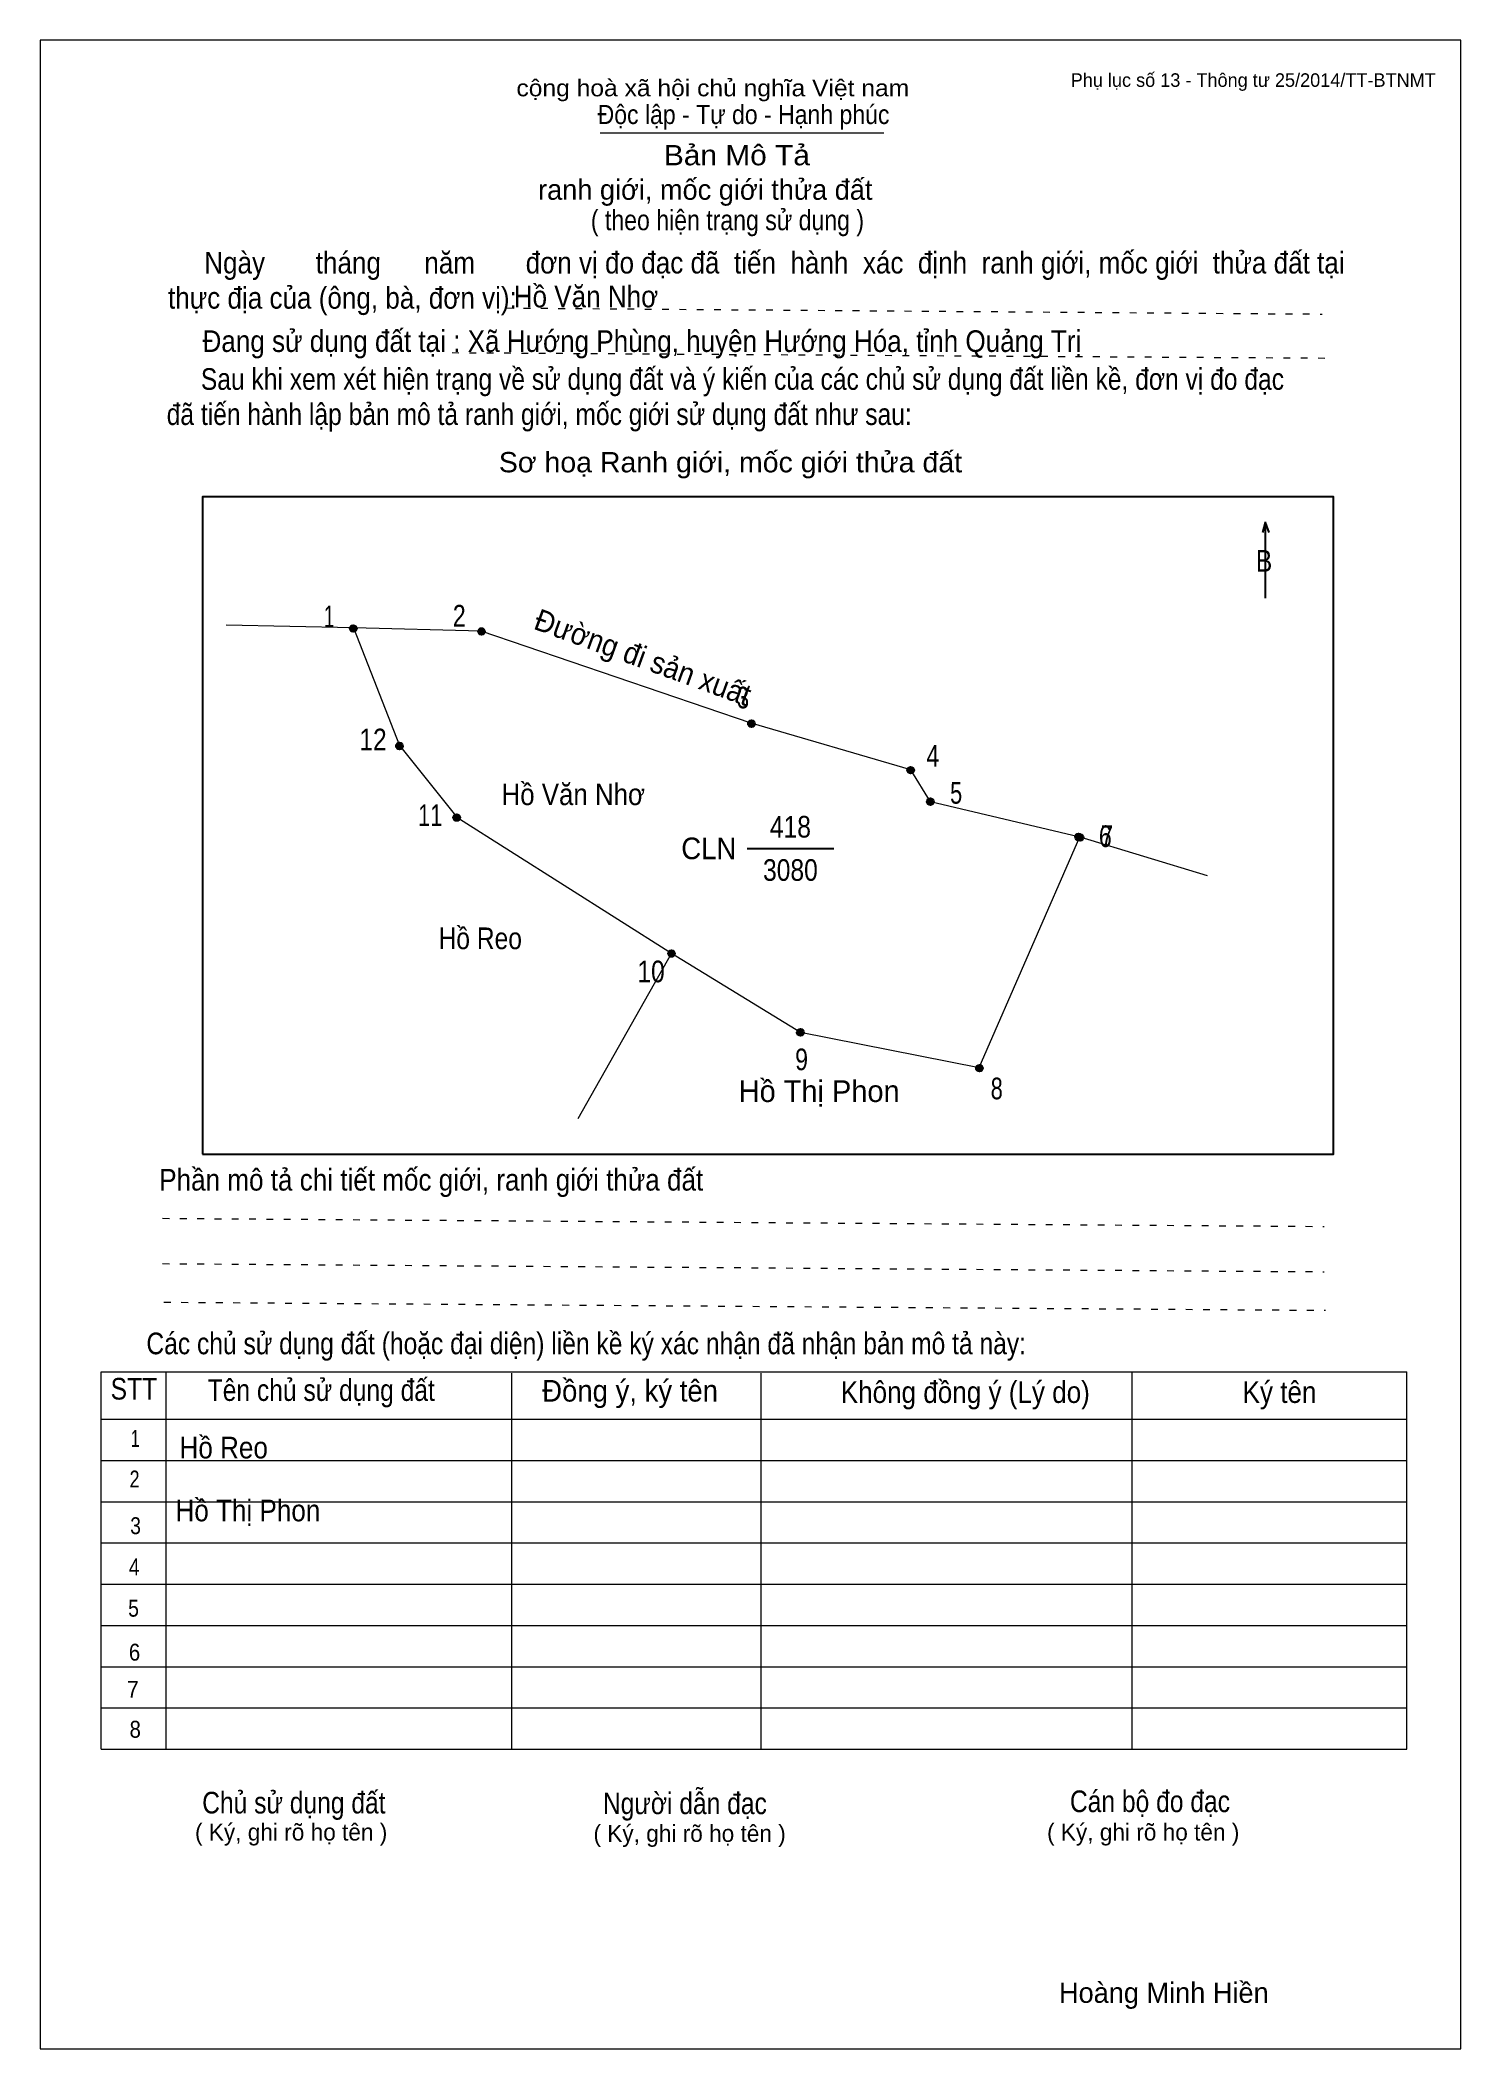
# Model space of a CAD drawing. Header units: centimetres. Extents: x 0 to 21, y 0 to 29.7.
import ezdxf
from ezdxf.enums import TextEntityAlignment as Align

# ---------------------------------------------------------------- set-up
doc = ezdxf.new("R2010")
doc.units = ezdxf.units.CM
doc.header["$LTSCALE"] = 0.13
doc.linetypes.add('DOTTED', pattern=[1.5, 0.3, -1.2])
for name, color, linetype, lineweight in [('1', 7, 'Continuous', 13), ('32', 7, 'Continuous', 25), ('33', 7, 'Continuous', 25), ('61', 7, 'Continuous', 13), ('62', 7, 'Continuous', 13)]:
    doc.layers.add(name, color=color, linetype=linetype, lineweight=lineweight)
for name, color, linetype in [('34', 7, 'Continuous'), ('45', 7, 'Continuous'), ('63', 7, 'Continuous')]:
    doc.layers.add(name, color=color, linetype=linetype)

msp = doc.modelspace()

# ---------------------------------------------------------------- hatches: boundary and pattern name
at = {"layer": '32'}
for points in [[(4.6783, 21.0005, 1), (4.5783, 21.0005, 1)], [(6.574, 20.9582, 1), (6.474, 20.9582, 1)], [(10.5634, 19.5938, 1), (10.4634, 19.5938, 1)], [(5.36, 19.2636, 1), (5.26, 19.2636, 1)], [(12.9174, 18.9069, 1), (12.8174, 18.9069, 1)], [(13.2084, 18.4401, 1), (13.1084, 18.4401, 1)], [(6.2067, 18.2051, 1), (6.1067, 18.2051, 1)], [(15.3995, 17.9183, 1), (15.2995, 17.9183, 1)], [(15.4227, 17.9109, 1), (15.3227, 17.9109, 1)], [(9.3821, 16.1941, 1), (9.2821, 16.1941, 1)], [(11.2873, 15.0298, 1), (11.1873, 15.0298, 1)], [(13.9335, 14.5005, 1), (13.8335, 14.5005, 1)]]:
    msp.add_hatch(color=256, dxfattribs=at).paths.add_polyline_path(points)

# ---------------------------------------------------------------- linework, layer by layer
at = {"layer": '1'}
msp.add_lwpolyline([(21, 0), (21, 29.7), (0, 29.7), (0, 0)], close=True, dxfattribs=at)
at = {"layer": '32'}
for centre in [(4.6283, 21.0005), (6.524, 20.9582), (10.5134, 19.5938), (5.31, 19.2636), (12.8674, 18.9069), (13.1584, 18.4401), (6.1567, 18.2051), (15.3495, 17.9183), (15.3727, 17.9109), (9.3321, 16.1941), (11.2373, 15.0298), (13.8835, 14.5005)]:
    msp.add_circle(centre, 0.05, dxfattribs=at)
at = {"layer": '33'}
msp.add_line((10.45, 17.75), (11.73, 17.75), dxfattribs=at)
at = {"layer": '61'}
msp.add_line((4.63, 21.01), (2.75, 21.05), dxfattribs=at)
for points in [[(4.63, 21.01), (5.31, 19.27), (6.16, 18.21), (9.33, 16.2), (7.95, 13.75)], [(15.37, 17.92), (15.35, 17.92), (13.16, 18.44), (12.87, 18.91), (10.51, 19.6), (6.52, 20.96), (4.63, 21.01)], [(9.33, 16.2), (11.24, 15.03), (13.88, 14.51), (15.37, 17.92), (17.25, 17.35)]]:
    msp.add_lwpolyline(points, dxfattribs=at)
at = {"layer": '62'}
for p, q in [((8.28, 28.33), (12.47, 28.33)), ((0.9, 10.01), (20.2, 10.01)), ((0.9, 4.43), (0.9, 10.01)), ((1.86, 4.43), (1.86, 10.01)), ((6.97, 4.43), (6.97, 9.99)), ((10.66, 4.43), (10.66, 9.99)), ((16.14, 4.43), (16.14, 10.01)), ((20.2, 4.43), (20.2, 10.01)), ((0.9, 9.31), (20.2, 9.31)), ((0.9, 8.7), (20.2, 8.7)), ((0.9, 8.09), (20.2, 8.09)), ((0.9, 7.48), (20.2, 7.48)), ((0.9, 6.87), (20.2, 6.87)), ((0.9, 6.26), (20.2, 6.26)), ((0.9, 5.65), (20.2, 5.65)), ((0.9, 5.04), (20.2, 5.04)), ((0.9, 4.43), (20.2, 4.43))]:
    msp.add_line(p, q, dxfattribs=at)
at = {"layer": '62', "linetype": 'DOTTED'}
for p, q in [((6.89, 25.74), (18.95, 25.65)), ((6.09, 25.08), (19.04, 25)), ((1.81, 12.28), (18.98, 12.16)), ((1.81, 11.61), (18.98, 11.49)), ((1.83, 11.04), (19, 10.92))]:
    msp.add_line(p, q, dxfattribs=at)
at = {"layer": '62', "lineweight": 25}
for p, q in [((18.11, 22.58), (18.11, 21.45)), ((18.11, 22.57), (18.07, 22.42)), ((18.11, 22.57), (18.16, 22.42))]:
    msp.add_line(p, q, dxfattribs=at)
msp.add_lwpolyline([(2.4, 13.23), (19.12, 13.23), (19.12, 22.95), (2.4, 22.95)], close=True, dxfattribs=at)

# ---------------------------------------------------------------- texts
at = {"layer": '32'}
for s, width, p in [('1', 0.65, (4.27, 21.02)), ('2', 0.8, (6.195, 21.03)), ('3', 0.75, (10.39, 19.82)), ('12', 0.85, (4.92, 19.2)), ('4', 0.8, (13.195, 18.96)), ('5', 0.75, (13.54, 18.41)), ('11', 0.75, (5.765, 18.08)), ('6', 0.8, (15.745, 17.77)), ('7', 0.75, (15.77, 17.77)), ('10', 0.85, (9.03, 15.77)), ('9', 0.8, (11.255, 14.47)), ('8', 0.75, (14.14, 14.04))]:
    msp.add_text(s, height=0.32, dxfattribs=dict(at, width=width)).set_placement(p, align=Align.CENTER)
at = {"layer": '33', "width": 0.95}
msp.add_text('Đường đi sản xuất', height=0.3197, rotation=340, dxfattribs=at).set_placement((8.8553, 20.4257), align=Align.CENTER)
at = {"layer": '33', "width": 0.85}
for s, p in [('418', (11.09, 17.91)), ('3080', (11.09, 17.27)), ('Hồ Reo', (6.505, 16.26))]:
    msp.add_text(s, height=0.32, dxfattribs=at).set_placement(p, align=Align.CENTER)
at = {"layer": '33', "width": 0.95}
msp.add_text('CLN', height=0.32, dxfattribs=at).set_placement((10.29, 17.59), align=Align.RIGHT)
at = {"layer": '33'}
msp.add_text('Hồ Thị Phon', height=0.32, dxfattribs=at).set_placement((11.515, 14), align=Align.CENTER)
at = {"layer": '34', "width": 0.9}
for s, p in [('Hồ Văn Nhơ', (7, 25.75)), ('Hồ Reo', (2.06, 8.73)), ('Hồ Thị Phon', (2, 7.8))]:
    msp.add_text(s, height=0.32, dxfattribs=at).set_placement(p)
at = {"layer": '45', "width": 0.9}
msp.add_text('Hồ Văn Nhơ', height=0.3175, dxfattribs=at).set_placement((7.88, 18.39), align=Align.CENTER)
at = {"layer": '62'}
for s, height, width, p in [('cộng hoà xã hội chủ nghĩa Việt nam', 0.2474, 1.1, (7.04, 28.87)), ('Độc lập - Tự do - Hạnh phúc', 0.2828, 0.9, (8.24, 28.46)), ('Bản Mô Tả', 0.3, 1.1, (9.22, 27.85)), ('( theo hiện trạng sử dụng )', 0.3, 0.85, (8.14, 26.89)), ('     Ngày       tháng      năm       đơn vị đo đạc đã  tiến  hành  xác  định  ranh giới, mốc giới  thửa đất tại ', 0.32, 0.9, (1.89, 26.25)), ('thực địa của (ông, bà, đơn vị): ', 0.32, 0.9, (1.89, 25.73)), ('Đang sử dụng đất tại : Xã Hướng Phùng, huyện Hướng Hóa, tỉnh Quảng Trị', 0.32, 0.9, (2.4, 25.09)), ('     Sau khi xem xét hiện trạng về sử dụng đất và ý kiến của các chủ sử dụng đất liền kề, đơn vị đo đạc ', 0.32, 0.85, (1.87, 24.53)), ('đã tiến hành lập bản mô tả ranh giới, mốc giới sử dụng đất như sau:', 0.32, 0.85, (1.87, 24.01)), ('Sơ hoạ Ranh giới, mốc giới thửa đất', 0.3, 1.05, (6.78, 23.31)), ('B', 0.32, 0.85, (17.97, 21.84)), ('Phần mô tả chi tiết mốc giới, ranh giới thửa đất ', 0.32, 0.9, (1.76, 12.69)), ('Các chủ sử dụng đất (hoặc đại diện) liền kề ký xác nhận đã nhận bản mô tả này:', 0.32, 0.85, (1.57, 10.27))]:
    msp.add_text(s, height=height, dxfattribs=dict(at, width=width)).set_placement(p)
msp.add_text('ranh giới, mốc giới thửa đất', height=0.3, dxfattribs=at).set_placement((7.36, 27.34))
for s, height, width, p in [('STT', 0.32, 0.85, (1.385, 9.6)), ('Tên chủ sử dụng đất', 0.32, 0.85, (4.155, 9.58)), ('Đồng ý, ký tên', 0.32, 0.95, (8.72, 9.57)), ('Không đồng ý (Lý do)', 0.32, 0.9, (13.675, 9.55)), ('Ký tên', 0.32, 0.9, (18.32, 9.55)), ('1', 0.25, 0.7, (1.405, 8.9)), ('2', 0.25, 0.8, (1.395, 8.3)), ('3', 0.25, 0.85, (1.41, 7.61)), ('4', 0.25, 0.85, (1.39, 7)), ('5', 0.25, 0.85, (1.38, 6.39)), ('6', 0.25, 0.9, (1.395, 5.74)), ('7', 0.25, 0.95, (1.37, 5.19)), ('8', 0.25, 0.9, (1.405, 4.6)), ('Người dẫn đạc', 0.32, 0.85, (9.53, 3.47)), ('Chủ sử dụng đất', 0.32, 0.85, (3.75, 3.48)), ('Cán bộ đo đạc', 0.32, 0.85, (16.405, 3.5))]:
    msp.add_text(s, height=height, dxfattribs=dict(at, width=width)).set_placement(p, align=Align.CENTER)
for p in [(3.71, 3.08), (9.6, 3.06), (16.305, 3.08)]:
    msp.add_text('( Ký, ghi rõ họ tên )', height=0.25, dxfattribs=at).set_placement(p, align=Align.CENTER)
at = {"layer": '63'}
msp.add_text('Phụ lục số 13 - Thông tư 25/2014/TT-BTNMT', height=0.2, dxfattribs=at).set_placement((20.63, 29.01), align=Align.RIGHT)
msp.add_text('Hoàng Minh Hiền', height=0.3, dxfattribs=at).set_placement((16.61, 0.68), align=Align.CENTER)

doc.saveas('drawing.dxf')
